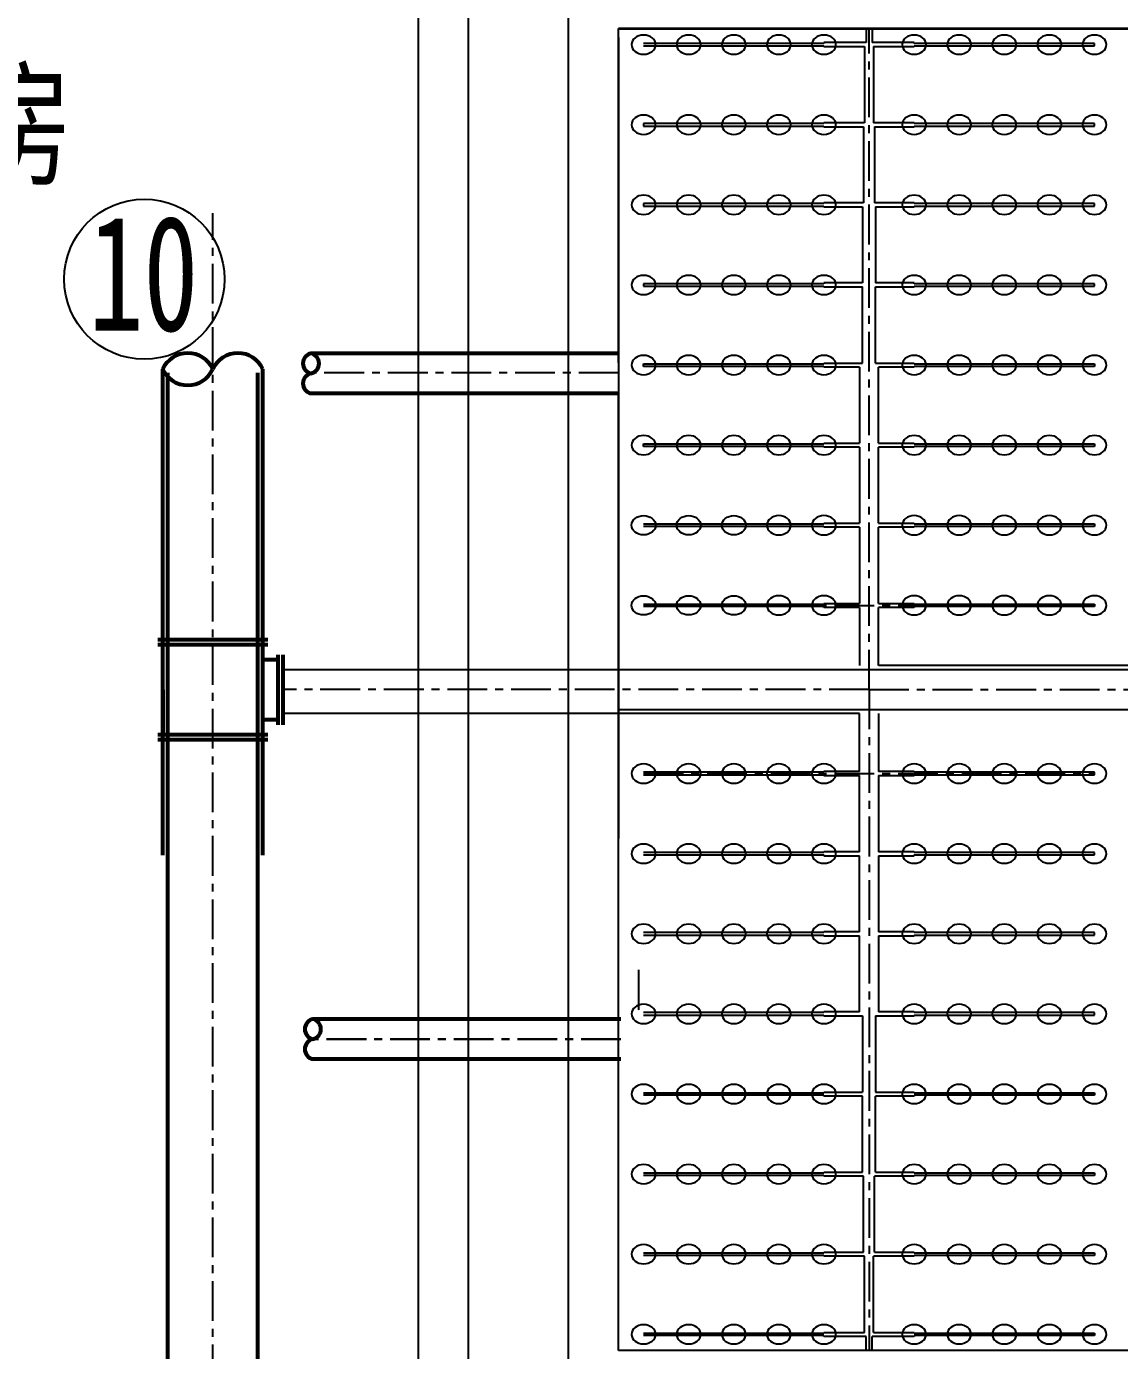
# Model space of a CAD drawing. Header units: millimetres. Extents: x 738100 to 1284508, y 138373 to 260796.
# Drawn here: x 775173 to 783900, y 219874 to 230452 of the extents above; entities that cross this region are included whole.
import ezdxf

# ---------------------------------------------------------------- set-up
doc = ezdxf.new("R2010")
doc.units = ezdxf.units.MM
doc.linetypes.add('CENTER', pattern=[50.8, 31.75, -6.35, 6.35, -6.35])
doc.layers.add('空气管道', color=4, linetype='Continuous', lineweight=53)
doc.layers.add('轴线', color=6, linetype='CENTER')
doc.styles.add('仿宋', font='', dxfattribs={"width": 0.7, "height": 3500})
doc.styles.add('样式 3', font='', dxfattribs={"width": 0.7, "height": 1000})
doc.styles.add('长仿宋', font='simfang.ttf', dxfattribs={"width": 0.7})
doc.styles.get('仿宋').set_extended_font_data('FangSong_GB2312')
doc.styles.get('样式 3').set_extended_font_data('FangSong_GB2312')
doc.dimstyles.new('副本ISO-25', dxfattribs={"dimtxt": 750, "dimasz": 400, "dimexe": 500, "dimexo": 200, "dimgap": 200, "dimtad": 1, "dimdec": 1, "dimdsep": 46, "dimtxsty": '长仿宋', "dimblk": 'ARCHTICK', "dimcen": 200, "dimadec": 0, "dimazin": 0, "dimtfac": 1, "dimtdec": 1, "dimtmove": 0, "dimatfit": 3, "dimldrblk": 'ARCHTICK', "dimfxl": 0.5, "dimfxlon": 1, "dimarcsym": 0})

# ---------------------------------------------------------------- blocks, each defined once
blk = doc.blocks.new('_ArchTick')
at = {"color": 0, "linetype": 'ByBlock', "lineweight": 25, "const_width": 0.15}
blk.add_lwpolyline([(-0.5, -0.5), (0.5, 0.5)], dxfattribs=at)
blk = doc.blocks.new('*D40')
at = {"color": 0, "lineweight": -2, "ltscale": 100, "transparency": 16777216}
for p, q in [((766219, 230861), (765719, 230861)), ((766219, 230861), (766219, 230435)), ((766219, 230435), (765719, 230435)), ((766219, 230435), (766219, 227790))]:
    blk.add_line(p, q, dxfattribs=at)
at = {"layer": 'Defpoints', "color": 0, "ltscale": 100, "transparency": 16777216}
for p in [(779900, 230861), (766219, 230435), (779900, 230435)]:
    blk.add_point(p, dxfattribs=at)
at = {"color": 0, "lineweight": -2, "ltscale": 100, "transparency": 16777216, "xscale": 400, "yscale": 400, "zscale": 400}
for p, rotation in [((766219, 230861), 90), ((766219, 230435), 270)]:
    blk.add_blockref('_ArchTick', p, dxfattribs=dict(at, rotation=rotation))
at = {"color": 0, "lineweight": -3, "ltscale": 100, "transparency": 16777216, "insert": (765637, 228913), "char_height": 750, "attachment_point": 5, "rotation": 90, "style": '长仿宋'}
blk.add_mtext('425.5', dxfattribs=at)
blk = doc.blocks.new('*D33')
at = {"color": 0, "lineweight": -2, "ltscale": 100, "transparency": 16777216}
for p, q in [((766220, 230433), (765719, 230433)), ((766219, 230433), (766219, 225315)), ((766220, 225315), (765719, 225315))]:
    blk.add_line(p, q, dxfattribs=at)
at = {"layer": 'Defpoints', "color": 0, "ltscale": 100, "transparency": 16777216}
for p in [(779900, 230433), (766219, 225315), (779900, 225315)]:
    blk.add_point(p, dxfattribs=at)
at = {"color": 0, "lineweight": -2, "ltscale": 100, "transparency": 16777216, "xscale": 400, "yscale": 400, "zscale": 400}
for p, rotation in [((766219, 230433), 90), ((766219, 225315), 270)]:
    blk.add_blockref('_ArchTick', p, dxfattribs=dict(at, rotation=rotation))
at = {"color": 0, "lineweight": -3, "ltscale": 100, "transparency": 16777216, "insert": (765638, 227874), "char_height": 750, "attachment_point": 5, "rotation": 90, "style": '长仿宋'}
blk.add_mtext('5118.1', dxfattribs=at)
blk = doc.blocks.new('*D34')
at = {"color": 0, "lineweight": -2, "ltscale": 100, "transparency": 16777216}
for p, q in [((766220, 224963), (765719, 224963)), ((766219, 224963), (766219, 219875)), ((766220, 219875), (765719, 219875))]:
    blk.add_line(p, q, dxfattribs=at)
at = {"layer": 'Defpoints', "color": 0, "ltscale": 100, "transparency": 16777216}
for p in [(779500, 224963), (766219, 219875), (779900, 219875)]:
    blk.add_point(p, dxfattribs=at)
at = {"color": 0, "lineweight": -2, "ltscale": 100, "transparency": 16777216, "xscale": 400, "yscale": 400, "zscale": 400}
for p, rotation in [((766219, 224963), 90), ((766219, 219875), 270)]:
    blk.add_blockref('_ArchTick', p, dxfattribs=dict(at, rotation=rotation))
at = {"color": 0, "lineweight": -3, "ltscale": 100, "transparency": 16777216, "insert": (765640, 222419), "char_height": 750, "attachment_point": 5, "rotation": 90, "style": '长仿宋'}
blk.add_mtext('5088', dxfattribs=at)
blk = doc.blocks.new('*D35')
at = {"color": 0, "lineweight": -2, "ltscale": 100, "transparency": 16777216}
for p, q in [((766219, 219875), (766219, 220275)), ((766220, 219875), (765719, 219875)), ((766219, 219875), (766219, 219550)), ((766220, 219550), (765719, 219550)), ((766219, 219550), (766219, 216520))]:
    blk.add_line(p, q, dxfattribs=at)
at = {"layer": 'Defpoints', "color": 0, "ltscale": 100, "transparency": 16777216}
for p in [(779500, 219875), (766219, 219550), (779500, 219550)]:
    blk.add_point(p, dxfattribs=at)
at = {"color": 0, "lineweight": -2, "ltscale": 100, "transparency": 16777216, "xscale": 400, "yscale": 400, "zscale": 400}
for p, rotation in [((766219, 219875), 270), ((766219, 219550), 90)]:
    blk.add_blockref('_ArchTick', p, dxfattribs=dict(at, rotation=rotation))
at = {"color": 0, "lineweight": -3, "ltscale": 100, "transparency": 16777216, "insert": (765638, 217635), "char_height": 750, "attachment_point": 5, "rotation": 90, "style": '长仿宋'}
blk.add_mtext('324.8', dxfattribs=at)

msp = doc.modelspace()

# ---------------------------------------------------------------- linework, layer by layer
at = {"lineweight": -3, "ltscale": 100}
for p, q in [((778300.494, 237163.753), (778300.494, 203393.464)), ((843900.494, 230435.296), (779900.494, 230435.296)), ((779900.494, 230433.442), (843900.494, 230433.442)), ((777220.494, 225315.296), (843900.494, 225315.296)), ((777220.494, 225315.296), (843900.494, 225315.296)), ((777220.494, 225315.296), (843900.494, 225315.296)), ((779900.494, 224995.296), (843900.494, 224995.296)), ((843900.494, 219875.296), (779900.494, 219875.296))]:
    msp.add_line(p, q, dxfattribs=at)
at = {"lineweight": -3}
for p, q in [((778700.494, 237163.753), (778700.494, 205921.464)), ((779500.494, 210357.734), (779500.494, 233999.734)), ((779900.494, 227763.864), (779900.494, 230435.296)), ((779900.494, 227844.024), (779900.494, 230435.296)), ((779900.494, 230363.753), (779900.494, 223963.753)), ((779900.494, 222915.384), (779900.494, 227524.024)), ((779900.494, 219875.296), (779900.494, 223557.734)), ((779900.494, 219875.296), (779900.494, 222595.384))]:
    msp.add_line(p, q, dxfattribs=at)
at = {"ltscale": 10}
for p, q in [((781876.494, 230435.296), (781876.494, 230323.296)), ((781924.494, 230435.296), (781924.494, 230323.296)), ((781540.494, 230317.536), (780100.494, 230317.536)), ((780100.494, 230297.056), (781540.494, 230297.056)), ((781876.494, 230323.296), (781540.494, 230323.296)), ((781540.494, 230323.296), (781540.494, 230317.536)), ((781540.494, 230297.056), (781540.494, 230291.296)), ((781540.494, 230291.296), (781864.494, 230291.296)), ((781864.494, 230291.296), (781864.494, 229683.296)), ((782260.494, 230323.296), (781924.494, 230323.296)), ((781936.494, 230291.296), (782260.494, 230291.296)), ((781936.494, 230291.296), (781936.494, 229683.296)), ((782260.494, 230317.536), (782260.494, 230323.296)), ((783700.494, 230317.536), (782260.494, 230317.536)), ((782260.494, 230291.296), (782260.494, 230297.056)), ((782260.494, 230297.056), (783700.494, 230297.056)), ((783700.494, 230297.056), (783700.494, 230317.536)), ((780100.494, 229677.536), (780100.494, 229657.056)), ((781540.494, 229677.536), (780100.494, 229677.536)), ((780100.494, 229657.056), (781540.494, 229657.056)), ((781864.494, 229683.296), (781540.494, 229683.296)), ((781540.494, 229683.296), (781540.494, 229677.536)), ((781540.494, 229657.056), (781540.494, 229651.296)), ((782260.494, 229683.296), (781936.494, 229683.296)), ((782260.494, 229677.536), (782260.494, 229683.296)), ((783700.494, 229677.536), (782260.494, 229677.536)), ((782260.494, 229651.296), (782260.494, 229657.056)), ((782260.494, 229657.056), (783700.494, 229657.056)), ((783700.494, 229657.056), (783700.494, 229677.536)), ((781540.494, 229651.296), (781856.494, 229651.296)), ((781856.494, 229651.296), (781856.494, 229043.296)), ((781944.494, 229651.296), (782260.494, 229651.296)), ((781944.494, 229651.296), (781944.494, 229043.296)), ((780100.494, 229037.536), (780100.494, 229017.056)), ((781540.494, 229037.536), (780100.494, 229037.536)), ((781856.494, 229043.296), (781540.494, 229043.296)), ((781540.494, 229043.296), (781540.494, 229037.536)), ((782260.494, 229043.296), (781944.494, 229043.296)), ((782260.494, 229037.536), (782260.494, 229043.296)), ((783700.494, 229037.536), (782260.494, 229037.536)), ((783700.494, 229017.056), (783700.494, 229037.536)), ((780100.494, 229017.056), (781540.494, 229017.056)), ((781540.494, 229017.056), (781540.494, 229011.296)), ((781540.494, 229011.296), (781848.494, 229011.296)), ((781848.494, 229011.296), (781848.494, 228403.296)), ((781952.494, 229011.296), (782260.494, 229011.296)), ((781952.494, 229011.296), (781952.494, 228403.296)), ((782260.494, 229011.296), (782260.494, 229017.056)), ((782260.494, 229017.056), (783700.494, 229017.056)), ((780100.494, 228397.536), (780100.494, 228377.056)), ((781540.494, 228397.536), (780100.494, 228397.536)), ((781848.494, 228403.296), (781540.494, 228403.296)), ((781540.494, 228403.296), (781540.494, 228397.536)), ((782260.494, 228403.296), (781952.494, 228403.296)), ((782260.494, 228397.536), (782260.494, 228403.296)), ((783700.494, 228397.536), (782260.494, 228397.536)), ((783700.494, 228377.056), (783700.494, 228397.536)), ((780100.494, 228377.056), (781540.494, 228377.056)), ((781540.494, 228377.056), (781540.494, 228371.296)), ((781540.494, 228371.296), (781848.494, 228371.296)), ((781848.494, 227763.296), (781848.494, 228371.296)), ((781952.494, 228371.296), (782260.494, 228371.296)), ((781952.494, 227763.296), (781952.494, 228371.296)), ((782260.494, 228371.296), (782260.494, 228377.056)), ((782260.494, 228377.056), (783700.494, 228377.056)), ((780100.494, 227737.056), (780100.494, 227757.536)), ((780100.494, 227757.536), (781540.494, 227757.536)), ((781540.494, 227757.536), (781540.494, 227763.296)), ((781540.494, 227763.296), (781848.494, 227763.296)), ((781952.494, 227763.296), (782260.494, 227763.296)), ((782260.494, 227763.296), (782260.494, 227757.536)), ((782260.494, 227757.536), (783700.494, 227757.536)), ((783700.494, 227757.536), (783700.494, 227737.056)), ((781540.494, 227737.056), (780100.494, 227737.056)), ((781540.494, 227731.296), (781540.494, 227737.056)), ((781824.494, 227731.296), (781540.494, 227731.296)), ((781824.494, 227731.296), (781824.494, 227123.296)), ((782260.494, 227731.296), (781976.494, 227731.296)), ((781976.494, 227123.296), (781976.494, 227731.296)), ((783700.494, 227737.056), (782260.494, 227737.056)), ((782260.494, 227737.056), (782260.494, 227731.296)), ((780100.494, 227097.056), (780100.494, 227117.536)), ((780100.494, 227117.536), (781540.494, 227117.536)), ((781540.494, 227117.536), (781540.494, 227123.296)), ((781540.494, 227123.296), (781824.494, 227123.296)), ((781976.494, 227123.296), (782260.494, 227123.296)), ((782260.494, 227123.296), (782260.494, 227117.536)), ((782260.494, 227117.536), (783700.494, 227117.536)), ((783700.494, 227117.536), (783700.494, 227097.056)), ((781540.494, 227097.056), (780100.494, 227097.056)), ((781540.494, 227091.296), (781540.494, 227097.056)), ((781824.494, 227091.296), (781540.494, 227091.296)), ((781824.494, 227091.296), (781824.494, 226483.296)), ((782260.494, 227091.296), (781976.494, 227091.296)), ((781976.494, 226483.296), (781976.494, 227091.296)), ((783700.494, 227097.056), (782260.494, 227097.056)), ((782260.494, 227097.056), (782260.494, 227091.296)), ((781540.494, 226477.536), (781540.494, 226483.296)), ((781540.494, 226483.296), (781824.494, 226483.296)), ((781976.494, 226483.296), (782260.494, 226483.296)), ((782260.494, 226483.296), (782260.494, 226477.536)), ((780100.494, 226477.536), (781540.494, 226477.536)), ((781540.494, 226457.056), (780100.494, 226457.056)), ((781540.494, 226451.296), (781540.494, 226457.056)), ((781824.494, 226451.296), (781540.494, 226451.296)), ((781824.494, 226451.296), (781824.494, 225843.296)), ((782260.494, 226451.296), (781976.494, 226451.296)), ((781976.494, 225843.296), (781976.494, 226451.296)), ((782260.494, 226477.536), (783700.494, 226477.536)), ((783700.494, 226457.056), (782260.494, 226457.056)), ((782260.494, 226457.056), (782260.494, 226451.296)), ((783700.494, 226477.536), (783700.494, 226457.056)), ((780100.494, 225837.536), (781540.494, 225837.536)), ((781540.494, 225817.056), (780100.494, 225817.056)), ((781540.494, 225837.536), (781540.494, 225843.296)), ((781540.494, 225843.296), (781824.494, 225843.296)), ((781540.494, 225811.296), (781540.494, 225817.056)), ((781824.494, 225811.296), (781540.494, 225811.296)), ((781824.494, 225811.296), (781824.494, 225347.296)), ((781976.494, 225843.296), (782260.494, 225843.296)), ((782260.494, 225811.296), (781976.494, 225811.296)), ((781976.494, 225347.296), (781976.494, 225811.296)), ((782260.494, 225843.296), (782260.494, 225837.536)), ((782260.494, 225837.536), (783700.494, 225837.536)), ((783700.494, 225817.056), (782260.494, 225817.056)), ((782260.494, 225817.056), (782260.494, 225811.296)), ((783700.494, 225837.536), (783700.494, 225817.056)), ((785824.494, 225347.296), (781976.494, 225347.296)), ((781824.494, 224963.296), (777220.494, 224963.296)), ((781824.494, 224499.296), (781824.494, 224963.296)), ((781976.494, 224963.296), (781976.494, 224499.296)), ((781540.494, 224493.536), (780100.494, 224493.536)), ((780100.494, 224473.056), (781540.494, 224473.056)), ((781824.494, 224499.296), (781540.494, 224499.296)), ((781540.494, 224499.296), (781540.494, 224493.536)), ((781540.494, 224473.056), (781540.494, 224467.296)), ((782260.494, 224499.296), (781976.494, 224499.296)), ((782260.494, 224493.536), (782260.494, 224499.296)), ((783700.494, 224493.536), (782260.494, 224493.536)), ((782260.494, 224467.296), (782260.494, 224473.056)), ((782260.494, 224473.056), (783700.494, 224473.056)), ((783700.494, 224473.056), (783700.494, 224493.536)), ((781540.494, 224467.296), (781824.494, 224467.296)), ((781824.494, 223859.296), (781824.494, 224467.296)), ((781976.494, 224467.296), (782260.494, 224467.296)), ((781976.494, 224467.296), (781976.494, 223859.296)), ((781540.494, 223853.536), (780100.494, 223853.536)), ((781824.494, 223859.296), (781540.494, 223859.296)), ((781540.494, 223859.296), (781540.494, 223853.536)), ((782260.494, 223859.296), (781976.494, 223859.296)), ((782260.494, 223853.536), (782260.494, 223859.296)), ((783700.494, 223853.536), (782260.494, 223853.536)), ((783700.494, 223833.056), (783700.494, 223853.536)), ((780100.494, 223833.056), (781540.494, 223833.056)), ((781540.494, 223833.056), (781540.494, 223827.296)), ((781540.494, 223827.296), (781824.494, 223827.296)), ((781824.494, 223219.296), (781824.494, 223827.296)), ((781976.494, 223827.296), (782260.494, 223827.296)), ((781976.494, 223827.296), (781976.494, 223219.296)), ((782260.494, 223827.296), (782260.494, 223833.056)), ((782260.494, 223833.056), (783700.494, 223833.056)), ((781540.494, 223213.536), (780100.494, 223213.536)), ((781824.494, 223219.296), (781540.494, 223219.296)), ((781540.494, 223219.296), (781540.494, 223213.536)), ((782260.494, 223219.296), (781976.494, 223219.296)), ((782260.494, 223213.536), (782260.494, 223219.296)), ((783700.494, 223213.536), (782260.494, 223213.536)), ((783700.494, 223193.056), (783700.494, 223213.536)), ((780100.494, 223193.056), (781540.494, 223193.056)), ((781540.494, 223193.056), (781540.494, 223187.296)), ((781540.494, 223187.296), (781824.494, 223187.296)), ((781824.494, 222579.296), (781824.494, 223187.296)), ((781976.494, 223187.296), (782260.494, 223187.296)), ((781976.494, 223187.296), (781976.494, 222579.296)), ((782260.494, 223187.296), (782260.494, 223193.056)), ((782260.494, 223193.056), (783700.494, 223193.056)), ((781540.494, 222573.536), (780100.494, 222573.536)), ((781824.494, 222579.296), (781540.494, 222579.296)), ((781540.494, 222579.296), (781540.494, 222573.536)), ((782260.494, 222579.296), (781976.494, 222579.296)), ((782260.494, 222573.536), (782260.494, 222579.296)), ((783700.494, 222573.536), (782260.494, 222573.536)), ((783700.494, 222553.056), (783700.494, 222573.536)), ((780100.494, 222553.056), (781540.494, 222553.056)), ((781540.494, 222553.056), (781540.494, 222547.296)), ((781540.494, 222547.296), (781848.494, 222547.296)), ((781848.494, 222547.296), (781848.494, 221939.296)), ((781952.494, 222547.296), (782260.494, 222547.296)), ((781952.494, 222547.296), (781952.494, 221939.296)), ((782260.494, 222547.296), (782260.494, 222553.056)), ((782260.494, 222553.056), (783700.494, 222553.056)), ((780100.494, 221933.536), (781540.494, 221933.536)), ((781540.494, 221933.536), (781540.494, 221939.296)), ((781540.494, 221939.296), (781848.494, 221939.296)), ((781952.494, 221939.296), (782260.494, 221939.296)), ((782260.494, 221939.296), (782260.494, 221933.536)), ((782260.494, 221933.536), (783700.494, 221933.536)), ((783700.494, 221933.536), (783700.494, 221913.056)), ((781540.494, 221913.056), (780100.494, 221913.056)), ((781540.494, 221907.296), (781540.494, 221913.056)), ((781848.494, 221907.296), (781540.494, 221907.296)), ((781848.494, 221299.296), (781848.494, 221907.296)), ((782260.494, 221907.296), (781952.494, 221907.296)), ((781952.494, 221299.296), (781952.494, 221907.296)), ((783700.494, 221913.056), (782260.494, 221913.056)), ((782260.494, 221913.056), (782260.494, 221907.296)), ((781540.494, 221293.536), (781540.494, 221299.296)), ((781540.494, 221299.296), (781848.494, 221299.296)), ((781952.494, 221299.296), (782260.494, 221299.296)), ((782260.494, 221299.296), (782260.494, 221293.536)), ((780100.494, 221293.536), (781540.494, 221293.536)), ((781540.494, 221273.056), (780100.494, 221273.056)), ((781540.494, 221267.296), (781540.494, 221273.056)), ((781856.494, 221267.296), (781540.494, 221267.296)), ((781856.494, 220659.296), (781856.494, 221267.296)), ((782260.494, 221267.296), (781944.494, 221267.296)), ((781944.494, 220659.296), (781944.494, 221267.296)), ((782260.494, 221293.536), (783700.494, 221293.536)), ((783700.494, 221273.056), (782260.494, 221273.056)), ((782260.494, 221273.056), (782260.494, 221267.296)), ((783700.494, 221293.536), (783700.494, 221273.056)), ((780100.494, 220653.536), (781540.494, 220653.536)), ((781540.494, 220633.056), (780100.494, 220633.056)), ((781540.494, 220653.536), (781540.494, 220659.296)), ((781540.494, 220659.296), (781856.494, 220659.296)), ((781540.494, 220627.296), (781540.494, 220633.056)), ((781864.494, 220627.296), (781540.494, 220627.296)), ((781864.494, 220019.296), (781864.494, 220627.296)), ((782260.494, 220627.296), (781936.494, 220627.296)), ((781936.494, 220019.296), (781936.494, 220627.296)), ((781944.494, 220659.296), (782260.494, 220659.296)), ((782260.494, 220659.296), (782260.494, 220653.536)), ((782260.494, 220653.536), (783700.494, 220653.536)), ((783700.494, 220633.056), (782260.494, 220633.056)), ((782260.494, 220633.056), (782260.494, 220627.296)), ((783700.494, 220653.536), (783700.494, 220633.056)), ((780100.494, 220013.536), (781540.494, 220013.536)), ((781540.494, 219993.056), (780100.494, 219993.056)), ((781540.494, 220013.536), (781540.494, 220019.296)), ((781540.494, 220019.296), (781864.494, 220019.296)), ((781540.494, 219987.296), (781540.494, 219993.056)), ((781876.494, 219987.296), (781540.494, 219987.296)), ((781876.494, 219875.296), (781876.494, 219987.296)), ((781924.494, 219875.296), (781924.494, 219987.296)), ((782260.494, 219987.296), (781924.494, 219987.296)), ((781936.494, 220019.296), (782260.494, 220019.296)), ((782260.494, 220019.296), (782260.494, 220013.536)), ((782260.494, 220013.536), (783700.494, 220013.536)), ((783700.494, 219993.056), (782260.494, 219993.056)), ((782260.494, 219993.056), (782260.494, 219987.296)), ((783700.494, 220013.536), (783700.494, 219993.056))]:
    msp.add_line(p, q, dxfattribs=at)
msp.add_circle((776113.456, 228433.451), 640)
at = {"ltscale": 10, "extrusion": (0, 0, -1)}
for centre in [(780100.494, 230307.296), (780460.494, 230307.296), (780820.494, 230307.296), (781180.494, 230307.296), (781540.494, 230307.296), (782260.494, 230307.296), (782620.494, 230307.296), (782980.494, 230307.296), (783340.494, 230307.296), (783700.494, 230307.296), (780100.494, 229667.296), (780460.494, 229667.296), (780820.494, 229667.296), (781180.494, 229667.296), (781540.494, 229667.296), (782260.494, 229667.296), (782620.494, 229667.296), (782980.494, 229667.296), (783340.494, 229667.296), (783700.494, 229667.296), (780100.494, 229027.296), (780460.494, 229027.296), (780820.494, 229027.296), (781180.494, 229027.296), (781540.494, 229027.296), (782260.494, 229027.296), (782620.494, 229027.296), (782980.494, 229027.296), (783340.494, 229027.296), (783700.494, 229027.296), (780100.494, 228387.296), (780460.494, 228387.296), (780820.494, 228387.296), (781180.494, 228387.296), (781540.494, 228387.296), (782260.494, 228387.296), (782620.494, 228387.296), (782980.494, 228387.296), (783340.494, 228387.296), (783700.494, 228387.296), (780100.494, 227747.296), (780460.494, 227747.296), (780820.494, 227747.296), (781180.494, 227747.296), (781540.494, 227747.296), (782260.494, 227747.296), (782620.494, 227747.296), (782980.494, 227747.296), (783340.494, 227747.296), (783700.494, 227747.296), (780100.494, 227107.296), (780460.494, 227107.296), (780820.494, 227107.296), (781180.494, 227107.296), (781540.494, 227107.296), (782260.494, 227107.296), (782620.494, 227107.296), (782980.494, 227107.296), (783340.494, 227107.296), (783700.494, 227107.296), (780100.494, 223203.296), (780460.494, 223203.296), (780820.494, 223203.296), (781180.494, 223203.296), (781540.494, 223203.296), (782260.494, 223203.296), (782620.494, 223203.296), (782980.494, 223203.296), (783340.494, 223203.296), (783700.494, 223203.296), (780100.494, 222563.296), (780460.494, 222563.296), (780820.494, 222563.296), (781180.494, 222563.296), (781540.494, 222563.296), (782260.494, 222563.296), (782620.494, 222563.296), (782980.494, 222563.296), (783340.494, 222563.296), (783700.494, 222563.296), (780100.494, 221923.296), (780460.494, 221923.296), (780820.494, 221923.296), (781180.494, 221923.296), (781540.494, 221923.296), (782260.494, 221923.296), (782620.494, 221923.296), (782980.494, 221923.296), (783340.494, 221923.296), (783700.494, 221923.296), (780100.494, 221283.296), (780460.494, 221283.296), (780820.494, 221283.296), (781180.494, 221283.296), (781540.494, 221283.296), (782260.494, 221283.296), (782620.494, 221283.296), (782980.494, 221283.296), (783340.494, 221283.296), (783700.494, 221283.296), (780100.494, 220643.296), (780460.494, 220643.296), (780820.494, 220643.296), (781180.494, 220643.296), (781540.494, 220643.296), (782260.494, 220643.296), (782620.494, 220643.296), (782980.494, 220643.296), (783340.494, 220643.296), (783700.494, 220643.296), (780100.494, 220003.296), (780460.494, 220003.296), (780820.494, 220003.296), (781180.494, 220003.296), (781540.494, 220003.296), (782260.494, 220003.296), (782620.494, 220003.296), (782980.494, 220003.296), (783340.494, 220003.296), (783700.494, 220003.296)]:
    msp.add_ellipse(centre, major_axis=(96, 0), ratio=0.8, dxfattribs=at)
at = {"ltscale": 10}
for centre in [(780100.494, 226467.296), (780460.494, 226467.296), (780820.494, 226467.296), (780100.494, 225827.296), (780460.494, 225827.296), (780820.494, 225827.296)]:
    msp.add_ellipse(centre, major_axis=(96, 0), ratio=0.8, start_param=3.141592654, end_param=9.424777961, dxfattribs=at)
at = {"ltscale": 10, "extrusion": (0, 0, -1)}
for centre in [(781180.494, 226467.296), (781540.494, 226467.296), (782260.494, 226467.296), (782620.494, 226467.296), (782980.494, 226467.296), (783340.494, 226467.296), (783700.494, 226467.296), (781180.494, 225827.296), (781540.494, 225827.296), (782260.494, 225827.296), (782620.494, 225827.296), (782980.494, 225827.296), (783340.494, 225827.296), (783700.494, 225827.296), (780100.494, 224483.296), (780460.494, 224483.296), (780820.494, 224483.296), (781180.494, 224483.296), (781540.494, 224483.296), (782260.494, 224483.296), (782620.494, 224483.296), (782980.494, 224483.296), (783340.494, 224483.296), (783700.494, 224483.296), (780100.494, 223843.296), (780460.494, 223843.296), (780820.494, 223843.296), (781180.494, 223843.296), (781540.494, 223843.296), (782260.494, 223843.296), (782620.494, 223843.296), (782980.494, 223843.296), (783340.494, 223843.296), (783700.494, 223843.296)]:
    msp.add_ellipse(centre, major_axis=(-96, 0), ratio=0.8, start_param=3.141592654, end_param=9.424777961, dxfattribs=at)
at = {"layer": 'Defpoints', "lineweight": 53}
for p, q in [((779903.258, 227840.571), (777444.294, 227840.571)), ((779903.258, 227520.571), (777444.294, 227520.571)), ((779918.644, 222521.867), (777459.68, 222521.867)), ((779918.644, 222201.867), (777459.68, 222201.867))]:
    msp.add_line(p, q, dxfattribs=at)
at = {"layer": 'Defpoints', "ltscale": 10}
msp.add_line((780060.494, 222915.384), (780060.494, 222595.384), dxfattribs=at)
at = {"layer": 'Defpoints', "lineweight": 53, "ltscale": 10}
for centre, start, end in [((777461.927, 227760.571), 102.4302141, 257.5697859), ((777426.66, 227760.571), 282.4302141, 77.5697859), ((777461.927, 227600.571), 102.4302141, 257.5697859), ((777477.313, 222441.867), 102.4302141, 257.5697859), ((777442.046, 222441.867), 282.4302141, 77.5697859), ((777477.313, 222281.867), 102.4302141, 257.5697859)]:
    msp.add_arc(centre, 81.92, start, end, dxfattribs=at)
at = {"layer": '空气管道', "ltscale": 10}
for p, q in [((776260.494, 223832.648), (776260.494, 227714.633)), ((776300.494, 203121.464), (776300.494, 227684.024)), ((777020.494, 203361.464), (777020.494, 227684.024)), ((777060.494, 223832.648), (777060.494, 227714.633)), ((777100.494, 225553.109), (776220.494, 225553.109)), ((777100.494, 225513.109), (776220.494, 225513.109)), ((776260.494, 225153.109), (776260.494, 225513.109)), ((777060.494, 225393.109), (777060.494, 225513.109)), ((777180.494, 225433.109), (777180.494, 224873.109)), ((777220.494, 225433.109), (777220.494, 224873.109)), ((777180.494, 225393.109), (777060.494, 225393.109)), ((776260.494, 225153.109), (776260.494, 224793.109)), ((777180.494, 224913.109), (777060.494, 224913.109)), ((777100.494, 224793.109), (776220.494, 224793.109)), ((777100.494, 224753.109), (776220.494, 224753.109))]:
    msp.add_line(p, q, dxfattribs=at)
for centre, start, end in [((776460.494, 227623.456), 24.5075253, 155.4924747), ((776860.494, 227623.456), 24.5075253, 155.4924747), ((776460.494, 227805.81), 204.5075253, 335.4924747)]:
    msp.add_arc(centre, 219.803, start, end, dxfattribs=at)
at = {"layer": '轴线', "ltscale": 10}
for p, q in [((781900.494, 225155.296), (781900.494, 230435.296)), ((776660.494, 181503.355), (776660.494, 228961.872)), ((779900.494, 227684.024), (777432.745, 227684.024)), ((780100.494, 225827.296), (783700.494, 225827.296)), ((781900.494, 225155.296), (777220.494, 225155.296)), ((781900.494, 225155.296), (781900.494, 224995.296)), ((781900.494, 225155.296), (781900.494, 219875.296)), ((781900.494, 225155.296), (841976.494, 225155.296)), ((780100.494, 224483.296), (783700.494, 224483.296)), ((779918.644, 222359.893), (777452.354, 222359.893)), ((779918.644, 222361.867), (777459.68, 222361.867))]:
    msp.add_line(p, q, dxfattribs=at)

# ---------------------------------------------------------------- texts
at = {"insert": (775535.41, 230064.324), "char_height": 800, "width": 9872.02128, "attachment_point": 3, "style": '仿宋'}
msp.add_mtext('{\\fFangSong|b0|i0|c134|p49;来自鼓风机房}', dxfattribs=at)
at = {"insert": (775668.373, 228006.525), "char_height": 920.4598, "width": 7190.62035, "attachment_point": 7, "rotation": 0.0059157, "style": '样式 3'}
msp.add_mtext('10', dxfattribs=at)

# ---------------------------------------------------------------- dimensions: what is measured, and where the dimension line sits
at = {"lineweight": -3, "ltscale": 100}
for base, p1, p2, picture, middle in [((766218.551, 230435.296), (779900.494, 230860.765), (779900.494, 230435.296), '*D40', (765637.123, 228912.796)), ((766219.051, 225315.296), (779900.494, 230433.442), (779900.494, 225315.296), '*D33', (765637.623, 227874.369)), ((766219.051, 219875.296), (779500.494, 224963.296), (779900.494, 219875.296), '*D34', (765639.766, 222419.296)), ((766219.051, 219550.48), (779500.494, 219875.296), (779500.494, 219550.48), '*D35', (765637.623, 217635.48))]:
    dim = msp.add_linear_dim(base=base, p1=p1, p2=p2, angle=270, dimstyle='副本ISO-25', dxfattribs=at)
    dim.commit()
    dim.dimension.update_dxf_attribs({"geometry": picture, "text_midpoint": middle})

doc.saveas('drawing.dxf')
